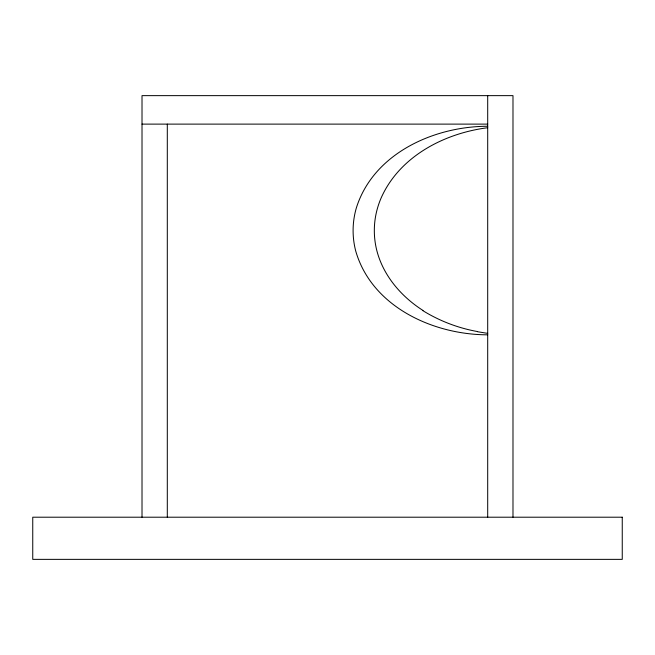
<?xml version="1.0" encoding="UTF-8"?>
<svg xmlns="http://www.w3.org/2000/svg" width="655" height="655" viewBox="0 0 655 655"><rect width="100%" height="100%" fill="white"/><g stroke="black" fill="none" stroke-linecap="round" stroke-linejoin="round"><path stroke-width="0.98" d="M487.697 127.725C444.303 133.235 399.615 156.381 381.177 197.859A86.018 86.018 0 0 0 377.526 208.053A80.95 80.95 0 0 0 376.928 250.971C383.511 276.017 401.482 296.772 423.04 310.486M487.697 126.259C433.921 126.341 373.366 153.434 356.304 208.053A80.95 80.95 0 0 0 355.706 250.971C371.745 306.851 433.291 334.779 487.697 334.82M142.012 124.114L487.697 124.114M487.697 333.362L477.446 331.717M512.988 517.204L512.988 95.638L142.012 95.638L142.012 517.204M487.697 95.638L487.697 517.204M167.303 124.114L167.303 517.204M477.47 331.553A156.995 156.995 0 0 1 422.909 310.683M622.25 517.204L32.75 517.204L32.75 559.362L622.25 559.362L622.25 517.204"/></g></svg>
